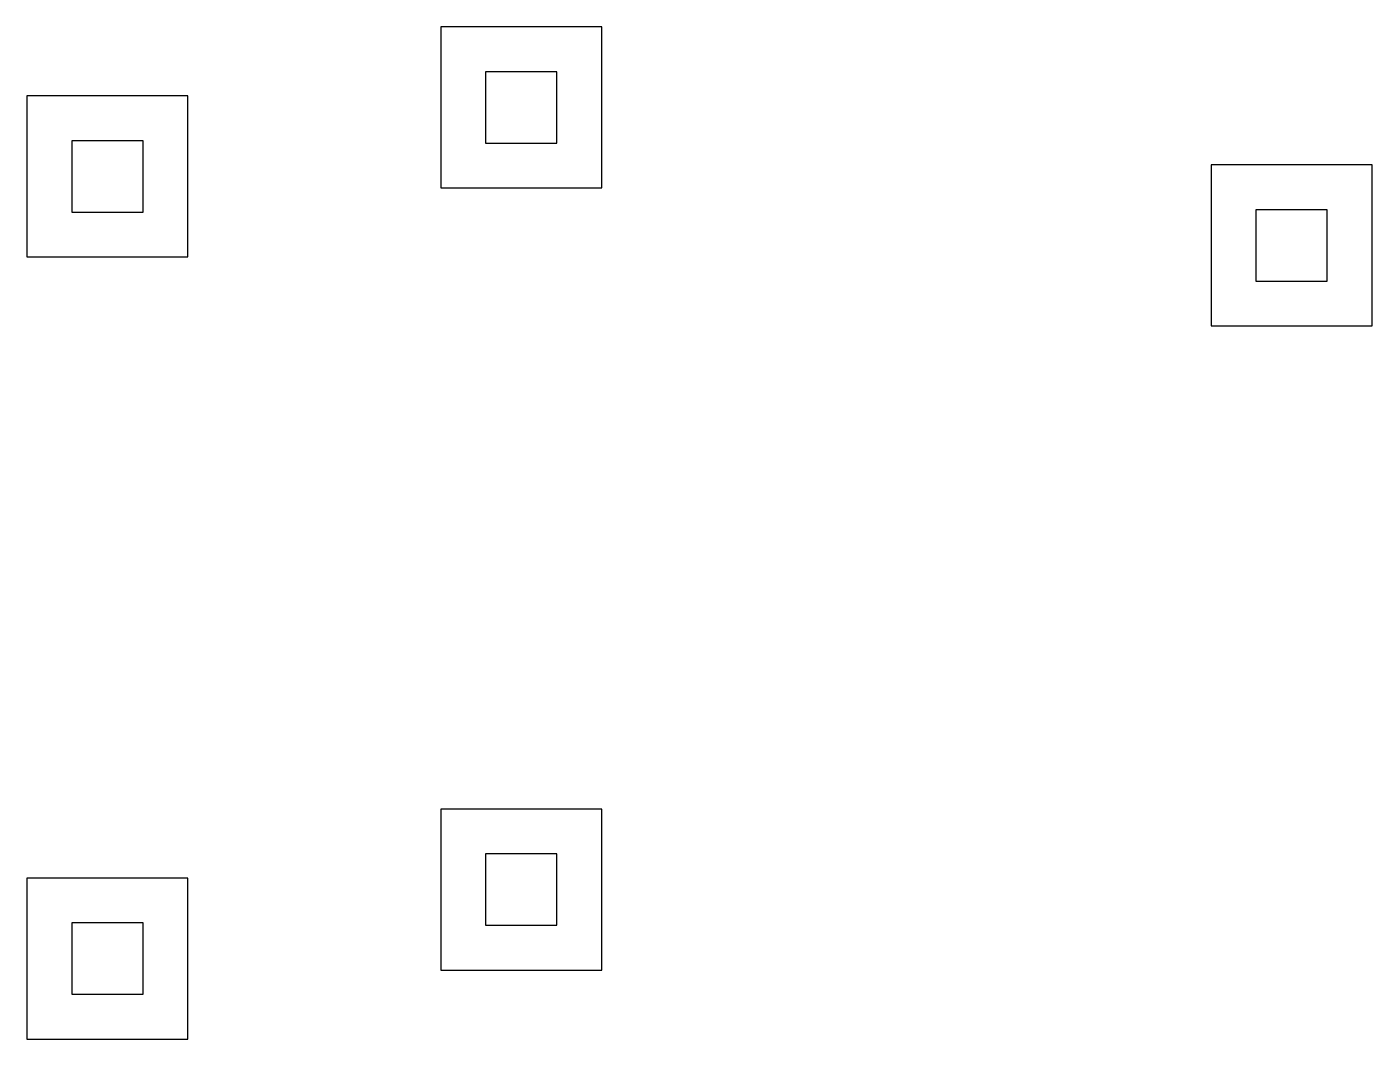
# Model space of a CAD drawing. Header units: millimetres. Extents: x 5.5 to 64, y 5 to 49.
import ezdxf

# ---------------------------------------------------------------- set-up
doc = ezdxf.new("R2010")
doc.units = ezdxf.units.MM

msp = doc.modelspace()

# ---------------------------------------------------------------- linework, layer by layer
for p, q in [((30.5, 49), (23.5, 49)), ((23.5, 49), (23.5, 42)), ((30.5, 42), (30.5, 49)), ((28.55, 47.05), (25.45, 47.05)), ((25.45, 47.05), (25.45, 43.95)), ((28.55, 43.95), (28.55, 47.05)), ((12.5, 46), (5.5, 46)), ((5.5, 46), (5.5, 39)), ((12.5, 39), (12.5, 46)), ((10.55, 44.05), (7.45, 44.05)), ((7.45, 44.05), (7.45, 40.95)), ((10.55, 40.95), (10.55, 44.05)), ((25.45, 43.95), (28.55, 43.95)), ((64, 43), (57, 43)), ((57, 43), (57, 36)), ((64, 36), (64, 43)), ((23.5, 42), (30.5, 42)), ((7.45, 40.95), (10.55, 40.95)), ((62.05, 41.05), (58.95, 41.05)), ((58.95, 41.05), (58.95, 37.95)), ((62.05, 37.95), (62.05, 41.05)), ((5.5, 39), (12.5, 39)), ((58.95, 37.95), (62.05, 37.95)), ((57, 36), (64, 36)), ((30.5, 15), (23.5, 15)), ((23.5, 15), (23.5, 8)), ((30.5, 8), (30.5, 15)), ((28.55, 13.05), (25.45, 13.05)), ((25.45, 13.05), (25.45, 9.95)), ((28.55, 9.95), (28.55, 13.05)), ((12.5, 12), (5.5, 12)), ((5.5, 12), (5.5, 5)), ((12.5, 5), (12.5, 12)), ((10.55, 10.05), (7.45, 10.05)), ((7.45, 10.05), (7.45, 6.95)), ((10.55, 6.95), (10.55, 10.05)), ((25.45, 9.95), (28.55, 9.95)), ((23.5, 8), (30.5, 8)), ((7.45, 6.95), (10.55, 6.95)), ((5.5, 5), (12.5, 5))]:
    msp.add_line(p, q)

doc.saveas('drawing.dxf')
